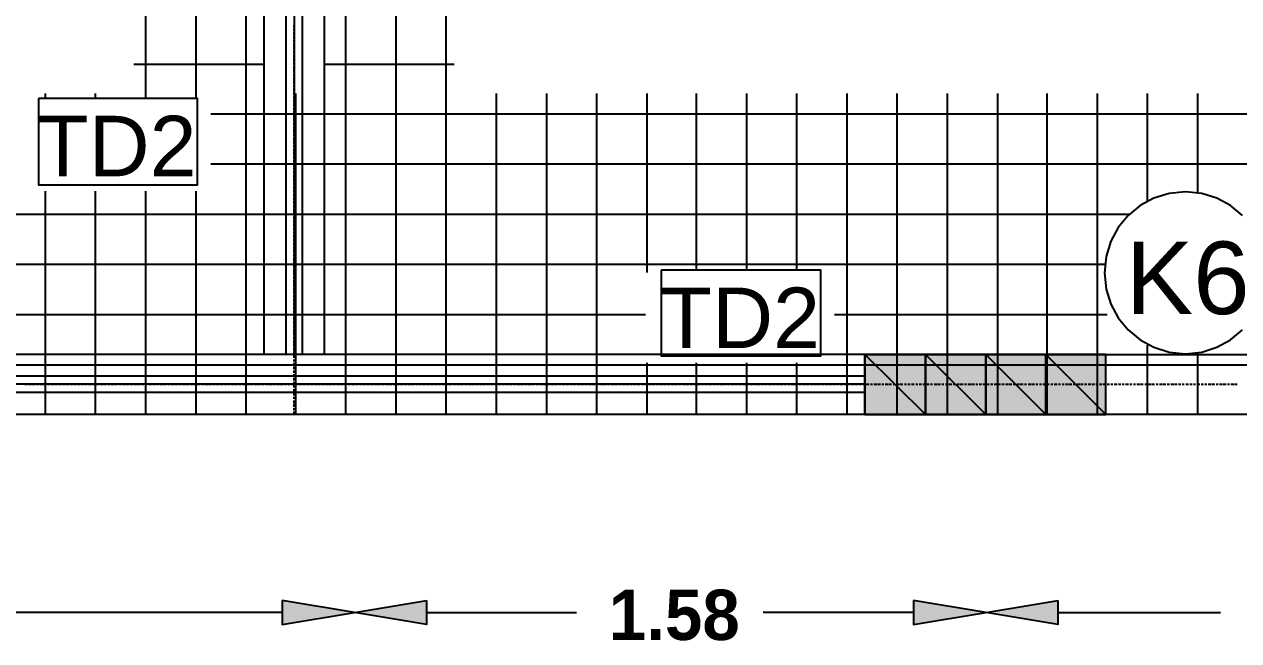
# Model space of a CAD drawing. Header units: metres. Extents: x 2.9 to 42.8, y 1.7 to 28.7.
# Drawn here: x 8.534 to 11.564, y 5.56 to 7.098 of the extents above; entities that cross this region are included whole.
import ezdxf

# ---------------------------------------------------------------- set-up
doc = ezdxf.new("R2010")
doc.units = ezdxf.units.M
for name, color, linetype in [('AMARILLO', 2, 'Continuous'), ('MAGENTA', 6, 'Continuous'), ('NEGRO', 7, 'Continuous'), ('RELLENO_MAGENTA', 6, 'Continuous'), ('RELLENO_ROJO', 1, 'Continuous'), ('ROJO', 1, 'Continuous'), ('TEXTO', 7, 'Continuous')]:
    doc.layers.add(name, color=color, linetype=linetype)
doc.styles.add('ArialMT', font='arial.ttf')
doc.styles.add('CityBlueprint', font='cityb___.ttf')

msp = doc.modelspace()

# ---------------------------------------------------------------- hatches: boundary and pattern name
at = {"layer": 'RELLENO_MAGENTA'}
h = msp.add_hatch(color=256, dxfattribs=at)
h.dxf.hatch_style = 1
h.paths.add_polyline_path([(10.7827, 6.2742), (10.631, 6.2742), (10.7827, 6.1242), (10.7827, 6.2742)])
h.paths.add_polyline_path([(10.631, 6.2742), (10.7827, 6.1242), (10.631, 6.1242), (10.631, 6.2742)])
h = msp.add_hatch(color=256, dxfattribs=at)
h.dxf.hatch_style = 1
h.paths.add_polyline_path([(10.9326, 6.2742), (10.7827, 6.2742), (10.9326, 6.1242), (10.9326, 6.2742)])
h.paths.add_polyline_path([(10.7827, 6.2742), (10.9326, 6.1242), (10.7827, 6.1242), (10.7827, 6.2742)])
h = msp.add_hatch(color=256, dxfattribs=at)
h.dxf.hatch_style = 1
h.paths.add_polyline_path([(11.0825, 6.2742), (10.9326, 6.2742), (11.0825, 6.1242), (11.0825, 6.2742)])
h.paths.add_polyline_path([(10.9326, 6.2742), (11.0825, 6.1242), (10.9326, 6.1242), (10.9326, 6.2742)])
h = msp.add_hatch(color=256, dxfattribs=at)
h.dxf.hatch_style = 1
h.paths.add_polyline_path([(11.2324, 6.2742), (11.0825, 6.2742), (11.2324, 6.1242), (11.2324, 6.2742)])
h.paths.add_polyline_path([(11.0825, 6.2742), (11.2324, 6.1242), (11.0825, 6.1242), (11.0825, 6.2742)])
at = {"layer": 'RELLENO_ROJO'}
h = msp.add_hatch(color=256, dxfattribs=at)
h.dxf.hatch_style = 1
h.paths.add_polyline_path([(9.1775, 5.6603), (9.1775, 5.6003), (9.3574, 5.6303), (9.1775, 5.6603)])
h = msp.add_hatch(color=256, dxfattribs=at)
h.dxf.hatch_style = 1
h.paths.add_polyline_path([(9.5373, 5.6603), (9.5373, 5.6003), (9.3574, 5.6303), (9.5373, 5.6603)])
h = msp.add_hatch(color=256, dxfattribs=at)
h.dxf.hatch_style = 1
h.paths.add_polyline_path([(10.7527, 5.6603), (10.7527, 5.6003), (10.9326, 5.6303), (10.7527, 5.6603)])
h = msp.add_hatch(color=256, dxfattribs=at)
h.dxf.hatch_style = 1
h.paths.add_polyline_path([(11.1125, 5.6603), (11.1125, 5.6003), (10.9326, 5.6303), (11.1125, 5.6603)])

# ---------------------------------------------------------------- linework, layer by layer
at = {"layer": 'AMARILLO', "lineweight": -3}
for points in [[(9.1863, 7.4242), (9.1863, 6.2742)], [(9.2269, 7.4242), (9.2269, 6.2742)], [(9.2075, 7.0908), (9.2075, 7.0961)], [(9.2075, 7.082), (9.2075, 7.0873)], [(9.2075, 7.0714), (9.2075, 7.0785)], [(9.2075, 7.0626), (9.2075, 7.0679)], [(9.2075, 7.0538), (9.2075, 7.0591)], [(9.2075, 7.0432), (9.2075, 7.0503)], [(9.2075, 7.0344), (9.2075, 7.0414)], [(9.2075, 7.0256), (9.2075, 7.0309)], [(9.2075, 7.015), (9.2075, 7.022)], [(9.2075, 7.0062), (9.2075, 7.0132)], [(9.2075, 6.9973), (9.2075, 7.0026)], [(9.2075, 6.9868), (9.2075, 6.9938)], [(9.2075, 6.9779), (9.2075, 6.985)], [(9.2075, 6.9691), (9.2075, 6.9744)], [(9.2075, 6.9585), (9.2075, 6.9656)], [(9.2075, 6.9497), (9.2075, 6.9568)], [(9.2075, 6.9409), (9.2075, 6.9462)], [(9.2075, 6.9321), (9.2075, 6.9374)], [(9.2075, 6.9215), (9.2075, 6.9286)], [(9.2075, 6.9127), (9.2075, 6.918)], [(9.2075, 6.9039), (9.2075, 6.9092)], [(9.2075, 6.8933), (9.2075, 6.9003)], [(9.2075, 6.8845), (9.2075, 6.8897)], [(9.2075, 6.8756), (9.2075, 6.8809)], [(9.2075, 6.8651), (9.2075, 6.8721)], [(9.2075, 6.8562), (9.2075, 6.8633)], [(9.2075, 6.8474), (9.2075, 6.8527)], [(9.2075, 6.8368), (9.2075, 6.8439)], [(9.2075, 6.828), (9.2075, 6.8351)], [(9.2075, 6.8192), (9.2075, 6.8245)], [(9.2075, 6.8086), (9.2075, 6.8157)], [(9.2075, 6.7998), (9.2075, 6.8068)], [(9.2075, 6.791), (9.2075, 6.7963)], [(9.2075, 6.7804), (9.2075, 6.7874)], [(9.2075, 6.7716), (9.2075, 6.7786)], [(9.2075, 6.7628), (9.2075, 6.768)], [(9.2075, 6.7539), (9.2075, 6.7592)], [(9.2075, 6.7433), (9.2075, 6.7504)], [(9.2075, 6.7345), (9.2075, 6.7398)], [(9.2075, 6.7257), (9.2075, 6.731)], [(9.2075, 6.7151), (9.2075, 6.7222)], [(9.2075, 6.7063), (9.2075, 6.7134)], [(9.2075, 6.6975), (9.2075, 6.7028)], [(9.2075, 6.6869), (9.2075, 6.694)], [(9.2075, 6.6781), (9.2075, 6.6851)], [(9.2075, 6.6693), (9.2075, 6.6746)], [(9.2075, 6.6587), (9.2075, 6.6657)], [(9.2075, 6.6499), (9.2075, 6.6569)], [(9.2075, 6.641), (9.2075, 6.6463)], [(9.2075, 6.6305), (9.2075, 6.6375)], [(9.2075, 6.6216), (9.2075, 6.6287)], [(9.2075, 6.6128), (9.2075, 6.6181)], [(9.2075, 6.6022), (9.2075, 6.6093)], [(9.2075, 6.5934), (9.2075, 6.6005)], [(9.2075, 6.5846), (9.2075, 6.5899)], [(9.2075, 6.5758), (9.2075, 6.5811)], [(9.2075, 6.5652), (9.2075, 6.5722)], [(9.2075, 6.5564), (9.2075, 6.5617)], [(9.2075, 6.5476), (9.2075, 6.5528)], [(9.2075, 6.537), (9.2075, 6.544)], [(9.2075, 6.5282), (9.2075, 6.5352)], [(9.2075, 6.5193), (9.2075, 6.5246)], [(9.2075, 6.5087), (9.2075, 6.5158)], [(9.2075, 6.4999), (9.2075, 6.507)], [(9.2075, 6.4911), (9.2075, 6.4964)], [(9.2075, 6.4805), (9.2075, 6.4876)], [(9.2075, 6.4717), (9.2075, 6.4788)], [(9.2075, 6.4629), (9.2075, 6.4682)], [(9.2075, 6.4523), (9.2075, 6.4594)], [(9.2075, 6.4435), (9.2075, 6.4505)], [(9.2075, 6.4347), (9.2075, 6.44)], [(9.2075, 6.4258), (9.2075, 6.4311)], [(9.2075, 6.4153), (9.2075, 6.4223)], [(9.2075, 6.4064), (9.2075, 6.4117)], [(9.2075, 6.3976), (9.2075, 6.4029)], [(9.2075, 6.387), (9.2075, 6.3941)], [(9.2075, 6.3782), (9.2075, 6.3835)], [(9.2075, 6.3694), (9.2075, 6.3747)], [(9.2075, 6.3588), (9.2075, 6.3659)], [(9.2075, 6.35), (9.2075, 6.3571)], [(9.2075, 6.3412), (9.2075, 6.3465)], [(9.2075, 6.3306), (9.2075, 6.3377)], [(9.2075, 6.3218), (9.2075, 6.3288)], [(9.2075, 6.313), (9.2075, 6.3182)], [(9.2075, 6.3024), (9.2075, 6.3094)], [(9.2075, 6.2936), (9.2075, 6.3006)], [(9.2075, 6.2847), (9.2075, 6.29)], [(9.2075, 6.2742), (9.2075, 6.2812)], [(9.2075, 6.2653), (9.2075, 6.2724)], [(9.2075, 6.2565), (9.2075, 6.2618)], [(9.2075, 6.2477), (9.2075, 6.253)], [(9.2075, 6.2371), (9.2075, 6.2442)], [(10.631, 6.2195), (5.932, 6.2195)], [(9.2075, 6.2283), (9.2075, 6.2336)], [(9.2075, 6.2195), (9.2075, 6.2248)], [(9.2075, 6.2089), (9.2075, 6.2159)], [(8.5355, 6.2001), (8.5408, 6.2001)], [(8.5443, 6.2001), (8.5513, 6.2001)], [(8.5531, 6.2001), (8.5602, 6.2001)], [(8.5637, 6.2001), (8.569, 6.2001)], [(8.5725, 6.2001), (8.5796, 6.2001)], [(8.5813, 6.2001), (8.5884, 6.2001)], [(8.5919, 6.2001), (8.5972, 6.2001)], [(8.6007, 6.2001), (8.6078, 6.2001)], [(8.6095, 6.2001), (8.6166, 6.2001)], [(8.6201, 6.2001), (8.6254, 6.2001)], [(8.6289, 6.2001), (8.636, 6.2001)], [(8.6378, 6.2001), (8.6448, 6.2001)], [(8.6483, 6.2001), (8.6536, 6.2001)], [(8.6572, 6.2001), (8.6625, 6.2001)], [(8.666, 6.2001), (8.673, 6.2001)], [(8.6766, 6.2001), (8.6819, 6.2001)], [(8.6854, 6.2001), (8.6907, 6.2001)], [(8.6942, 6.2001), (8.7013, 6.2001)], [(8.7048, 6.2001), (8.7101, 6.2001)], [(8.7136, 6.2001), (8.7189, 6.2001)], [(8.7224, 6.2001), (8.7295, 6.2001)], [(8.7312, 6.2001), (8.7383, 6.2001)], [(8.7418, 6.2001), (8.7471, 6.2001)], [(8.7507, 6.2001), (8.7577, 6.2001)], [(8.7595, 6.2001), (8.7665, 6.2001)], [(8.7701, 6.2001), (8.7753, 6.2001)], [(8.7789, 6.2001), (8.7859, 6.2001)], [(8.7877, 6.2001), (8.7948, 6.2001)], [(8.7983, 6.2001), (8.8036, 6.2001)], [(8.8071, 6.2001), (8.8142, 6.2001)], [(8.8159, 6.2001), (8.823, 6.2001)], [(8.8265, 6.2001), (8.8318, 6.2001)], [(8.8353, 6.2001), (8.8406, 6.2001)], [(8.8441, 6.2001), (8.8512, 6.2001)], [(8.8547, 6.2001), (8.86, 6.2001)], [(8.8635, 6.2001), (8.8688, 6.2001)], [(8.8724, 6.2001), (8.8794, 6.2001)], [(8.8812, 6.2001), (8.8882, 6.2001)], [(8.8918, 6.2001), (8.8971, 6.2001)], [(8.9006, 6.2001), (8.9076, 6.2001)], [(8.9094, 6.2001), (8.9165, 6.2001)], [(8.92, 6.2001), (8.9253, 6.2001)], [(8.9288, 6.2001), (8.9359, 6.2001)], [(8.9376, 6.2001), (8.9447, 6.2001)], [(8.9482, 6.2001), (8.9535, 6.2001)], [(8.957, 6.2001), (8.9641, 6.2001)], [(8.9658, 6.2001), (8.9729, 6.2001)], [(8.9764, 6.2001), (8.9817, 6.2001)], [(8.9852, 6.2001), (8.9923, 6.2001)], [(8.9941, 6.2001), (9.0011, 6.2001)], [(9.0047, 6.2001), (9.0099, 6.2001)], [(9.0135, 6.2001), (9.0188, 6.2001)], [(9.0223, 6.2001), (9.0293, 6.2001)], [(9.0329, 6.2001), (9.0382, 6.2001)], [(9.0417, 6.2001), (9.047, 6.2001)], [(9.0505, 6.2001), (9.0576, 6.2001)], [(9.0593, 6.2001), (9.0664, 6.2001)], [(9.0699, 6.2001), (9.0752, 6.2001)], [(9.0787, 6.2001), (9.0858, 6.2001)], [(9.0876, 6.2001), (9.0946, 6.2001)], [(9.0981, 6.2001), (9.1034, 6.2001)], [(9.107, 6.2001), (9.114, 6.2001)], [(9.1158, 6.2001), (9.1228, 6.2001)], [(9.1264, 6.2001), (9.1317, 6.2001)], [(9.1352, 6.2001), (9.1422, 6.2001)], [(9.144, 6.2001), (9.1511, 6.2001)], [(9.1546, 6.2001), (9.1599, 6.2001)], [(9.1634, 6.2001), (9.1705, 6.2001)], [(9.1722, 6.2001), (9.1793, 6.2001)], [(9.1828, 6.2001), (9.1881, 6.2001)], [(9.1916, 6.2001), (9.1969, 6.2001)], [(9.2004, 6.2001), (9.2075, 6.2001)], [(9.2075, 6.2001), (9.2075, 6.2054)], [(9.2075, 6.1912), (9.2075, 6.1965)], [(9.2075, 6.1807), (9.2075, 6.1877)], [(9.211, 6.2001), (9.2163, 6.2001)], [(9.2198, 6.2001), (9.2251, 6.2001)], [(9.2287, 6.2001), (9.2357, 6.2001)], [(9.2375, 6.2001), (9.2445, 6.2001)], [(9.2481, 6.2001), (9.2534, 6.2001)], [(9.2569, 6.2001), (9.2639, 6.2001)], [(9.2657, 6.2001), (9.2728, 6.2001)], [(9.2763, 6.2001), (9.2816, 6.2001)], [(9.2851, 6.2001), (9.2922, 6.2001)], [(9.2939, 6.2001), (9.301, 6.2001)], [(9.3045, 6.2001), (9.3098, 6.2001)], [(9.3133, 6.2001), (9.3204, 6.2001)], [(9.3222, 6.2001), (9.3292, 6.2001)], [(9.3327, 6.2001), (9.338, 6.2001)], [(9.3416, 6.2001), (9.3468, 6.2001)], [(9.3504, 6.2001), (9.3574, 6.2001)], [(9.361, 6.2001), (9.3662, 6.2001)], [(9.3698, 6.2001), (9.3751, 6.2001)], [(9.3786, 6.2001), (9.3857, 6.2001)], [(9.3892, 6.2001), (9.3945, 6.2001)], [(9.398, 6.2001), (9.4033, 6.2001)], [(9.4068, 6.2001), (9.4139, 6.2001)], [(9.4156, 6.2001), (9.4227, 6.2001)], [(9.4262, 6.2001), (9.4315, 6.2001)], [(9.435, 6.2001), (9.4421, 6.2001)], [(9.4439, 6.2001), (9.4509, 6.2001)], [(9.4544, 6.2001), (9.4597, 6.2001)], [(9.4633, 6.2001), (9.4703, 6.2001)], [(9.4721, 6.2001), (9.4791, 6.2001)], [(9.4827, 6.2001), (9.488, 6.2001)], [(9.4915, 6.2001), (9.4985, 6.2001)], [(9.5003, 6.2001), (9.5074, 6.2001)], [(9.5109, 6.2001), (9.5162, 6.2001)], [(9.5197, 6.2001), (9.525, 6.2001)], [(9.5285, 6.2001), (9.5356, 6.2001)], [(9.5391, 6.2001), (9.5444, 6.2001)], [(9.5479, 6.2001), (9.5532, 6.2001)], [(9.5567, 6.2001), (9.5638, 6.2001)], [(9.5673, 6.2001), (9.5726, 6.2001)], [(9.5762, 6.2001), (9.5814, 6.2001)], [(9.585, 6.2001), (9.592, 6.2001)], [(9.5938, 6.2001), (9.6008, 6.2001)], [(9.6044, 6.2001), (9.6097, 6.2001)], [(9.6132, 6.2001), (9.6203, 6.2001)], [(9.622, 6.2001), (9.6291, 6.2001)], [(9.6326, 6.2001), (9.6379, 6.2001)], [(9.6414, 6.2001), (9.6485, 6.2001)], [(9.6502, 6.2001), (9.6573, 6.2001)], [(9.6608, 6.2001), (9.6661, 6.2001)], [(9.6696, 6.2001), (9.6767, 6.2001)], [(9.6785, 6.2001), (9.6855, 6.2001)], [(9.689, 6.2001), (9.6943, 6.2001)], [(9.6979, 6.2001), (9.7032, 6.2001)], [(9.7067, 6.2001), (9.7137, 6.2001)], [(9.7173, 6.2001), (9.7226, 6.2001)], [(9.7261, 6.2001), (9.7314, 6.2001)], [(9.7349, 6.2001), (9.742, 6.2001)], [(9.7455, 6.2001), (9.7508, 6.2001)], [(9.7543, 6.2001), (9.7596, 6.2001)], [(9.7631, 6.2001), (9.7702, 6.2001)], [(9.7719, 6.2001), (9.779, 6.2001)], [(9.7825, 6.2001), (9.7878, 6.2001)], [(9.7913, 6.2001), (9.7984, 6.2001)], [(9.8002, 6.2001), (9.8072, 6.2001)], [(9.8108, 6.2001), (9.816, 6.2001)], [(9.8196, 6.2001), (9.8266, 6.2001)], [(9.8284, 6.2001), (9.8354, 6.2001)], [(9.839, 6.2001), (9.8443, 6.2001)], [(9.8478, 6.2001), (9.8548, 6.2001)], [(9.8566, 6.2001), (9.8637, 6.2001)], [(9.8672, 6.2001), (9.8725, 6.2001)], [(9.876, 6.2001), (9.8813, 6.2001)], [(9.8848, 6.2001), (9.8919, 6.2001)], [(9.8954, 6.2001), (9.9007, 6.2001)], [(9.9042, 6.2001), (9.9095, 6.2001)], [(9.9131, 6.2001), (9.9201, 6.2001)], [(9.9219, 6.2001), (9.9289, 6.2001)], [(9.9325, 6.2001), (9.9378, 6.2001)], [(9.9413, 6.2001), (9.9483, 6.2001)], [(9.9501, 6.2001), (9.9572, 6.2001)], [(9.9607, 6.2001), (9.966, 6.2001)], [(9.9695, 6.2001), (9.9766, 6.2001)], [(9.9783, 6.2001), (9.9854, 6.2001)], [(9.9889, 6.2001), (9.9942, 6.2001)], [(9.9977, 6.2001), (10.0048, 6.2001)], [(10.0065, 6.2001), (10.0136, 6.2001)], [(10.0171, 6.2001), (10.0224, 6.2001)], [(10.0259, 6.2001), (10.033, 6.2001)], [(10.0348, 6.2001), (10.0418, 6.2001)], [(10.0453, 6.2001), (10.0506, 6.2001)], [(10.0542, 6.2001), (10.0595, 6.2001)], [(10.063, 6.2001), (10.07, 6.2001)], [(10.0736, 6.2001), (10.0789, 6.2001)], [(10.0824, 6.2001), (10.0877, 6.2001)], [(10.0912, 6.2001), (10.0983, 6.2001)], [(10.1, 6.2001), (10.1071, 6.2001)], [(10.1106, 6.2001), (10.1159, 6.2001)], [(10.1194, 6.2001), (10.1265, 6.2001)], [(10.1283, 6.2001), (10.1353, 6.2001)], [(10.1388, 6.2001), (10.1441, 6.2001)], [(10.1477, 6.2001), (10.1547, 6.2001)], [(10.1565, 6.2001), (10.1635, 6.2001)], [(10.1671, 6.2001), (10.1723, 6.2001)], [(10.1759, 6.2001), (10.1829, 6.2001)], [(10.1847, 6.2001), (10.1917, 6.2001)], [(10.1953, 6.2001), (10.2006, 6.2001)], [(10.2041, 6.2001), (10.2094, 6.2001)], [(10.2129, 6.2001), (10.22, 6.2001)], [(10.2235, 6.2001), (10.2288, 6.2001)], [(10.2323, 6.2001), (10.2376, 6.2001)], [(10.2411, 6.2001), (10.2482, 6.2001)], [(10.2517, 6.2001), (10.257, 6.2001)], [(10.2605, 6.2001), (10.2658, 6.2001)], [(10.2694, 6.2001), (10.2764, 6.2001)], [(10.2782, 6.2001), (10.2852, 6.2001)], [(10.2888, 6.2001), (10.2941, 6.2001)], [(10.2976, 6.2001), (10.3046, 6.2001)], [(10.3064, 6.2001), (10.3135, 6.2001)], [(10.317, 6.2001), (10.3223, 6.2001)], [(10.3258, 6.2001), (10.3329, 6.2001)], [(10.3346, 6.2001), (10.3417, 6.2001)], [(10.3452, 6.2001), (10.3505, 6.2001)], [(10.354, 6.2001), (10.3611, 6.2001)], [(10.3628, 6.2001), (10.3699, 6.2001)], [(10.3734, 6.2001), (10.3787, 6.2001)], [(10.3823, 6.2001), (10.3875, 6.2001)], [(10.3911, 6.2001), (10.3981, 6.2001)], [(10.4017, 6.2001), (10.4069, 6.2001)], [(10.4105, 6.2001), (10.4158, 6.2001)], [(10.4193, 6.2001), (10.4263, 6.2001)], [(10.4299, 6.2001), (10.4352, 6.2001)], [(10.4387, 6.2001), (10.444, 6.2001)], [(10.4475, 6.2001), (10.4546, 6.2001)], [(10.4563, 6.2001), (10.4634, 6.2001)], [(10.4669, 6.2001), (10.4722, 6.2001)], [(10.4757, 6.2001), (10.4828, 6.2001)], [(10.4846, 6.2001), (10.4916, 6.2001)], [(10.4951, 6.2001), (10.5004, 6.2001)], [(10.504, 6.2001), (10.511, 6.2001)], [(10.5128, 6.2001), (10.5198, 6.2001)], [(10.5234, 6.2001), (10.5287, 6.2001)], [(10.5322, 6.2001), (10.5392, 6.2001)], [(10.541, 6.2001), (10.5481, 6.2001)], [(10.5516, 6.2001), (10.5569, 6.2001)], [(10.5604, 6.2001), (10.5657, 6.2001)], [(10.5692, 6.2001), (10.5763, 6.2001)], [(10.5798, 6.2001), (10.5851, 6.2001)], [(10.5886, 6.2001), (10.5939, 6.2001)], [(10.5974, 6.2001), (10.6045, 6.2001)], [(10.608, 6.2001), (10.6133, 6.2001)], [(10.6168, 6.2001), (10.6221, 6.2001)], [(10.6257, 6.2001), (10.6327, 6.2001)], [(10.6345, 6.2001), (10.6415, 6.2001)], [(10.6451, 6.2001), (10.6504, 6.2001)], [(10.6539, 6.2001), (10.6609, 6.2001)], [(10.6627, 6.2001), (10.6698, 6.2001)], [(10.6733, 6.2001), (10.6786, 6.2001)], [(10.6821, 6.2001), (10.6892, 6.2001)], [(10.6909, 6.2001), (10.698, 6.2001)], [(10.7015, 6.2001), (10.7068, 6.2001)], [(10.7103, 6.2001), (10.7174, 6.2001)], [(10.7192, 6.2001), (10.7262, 6.2001)], [(10.7297, 6.2001), (10.735, 6.2001)], [(10.7386, 6.2001), (10.7438, 6.2001)], [(10.7474, 6.2001), (10.7544, 6.2001)], [(10.758, 6.2001), (10.7633, 6.2001)], [(10.7668, 6.2001), (10.7721, 6.2001)], [(10.7756, 6.2001), (10.7827, 6.2001)], [(10.7844, 6.2001), (10.7915, 6.2001)], [(10.795, 6.2001), (10.8003, 6.2001)], [(10.8038, 6.2001), (10.8109, 6.2001)], [(10.8126, 6.2001), (10.8197, 6.2001)], [(10.8232, 6.2001), (10.8285, 6.2001)], [(10.832, 6.2001), (10.8391, 6.2001)], [(10.8409, 6.2001), (10.8479, 6.2001)], [(10.8514, 6.2001), (10.8567, 6.2001)], [(10.8603, 6.2001), (10.8673, 6.2001)], [(10.8691, 6.2001), (10.8761, 6.2001)], [(10.8797, 6.2001), (10.885, 6.2001)], [(10.8885, 6.2001), (10.8955, 6.2001)], [(10.8973, 6.2001), (10.9044, 6.2001)], [(10.9079, 6.2001), (10.9132, 6.2001)], [(10.9167, 6.2001), (10.922, 6.2001)], [(10.9255, 6.2001), (10.9326, 6.2001)], [(10.9361, 6.2001), (10.9414, 6.2001)], [(10.9449, 6.2001), (10.9502, 6.2001)], [(10.9537, 6.2001), (10.9608, 6.2001)], [(10.9626, 6.2001), (10.9696, 6.2001)], [(10.9732, 6.2001), (10.9784, 6.2001)], [(10.982, 6.2001), (10.989, 6.2001)], [(10.9908, 6.2001), (10.9978, 6.2001)], [(11.0014, 6.2001), (11.0067, 6.2001)], [(11.0102, 6.2001), (11.0173, 6.2001)], [(11.019, 6.2001), (11.0261, 6.2001)], [(11.0296, 6.2001), (11.0349, 6.2001)], [(11.0384, 6.2001), (11.0455, 6.2001)], [(11.0472, 6.2001), (11.0543, 6.2001)], [(11.0578, 6.2001), (11.0631, 6.2001)], [(11.0666, 6.2001), (11.0719, 6.2001)], [(11.0755, 6.2001), (11.0825, 6.2001)], [(11.086, 6.2001), (11.0913, 6.2001)], [(11.0949, 6.2001), (11.1002, 6.2001)], [(11.1037, 6.2001), (11.1107, 6.2001)], [(11.1143, 6.2001), (11.1196, 6.2001)], [(11.1231, 6.2001), (11.1284, 6.2001)], [(11.1319, 6.2001), (11.139, 6.2001)], [(11.1407, 6.2001), (11.1478, 6.2001)], [(11.1513, 6.2001), (11.1566, 6.2001)], [(11.1601, 6.2001), (11.1672, 6.2001)], [(11.1689, 6.2001), (11.176, 6.2001)], [(11.1795, 6.2001), (11.1848, 6.2001)], [(11.1883, 6.2001), (11.1954, 6.2001)], [(11.1972, 6.2001), (11.2042, 6.2001)], [(11.2078, 6.2001), (11.213, 6.2001)], [(11.2166, 6.2001), (11.2236, 6.2001)], [(11.2254, 6.2001), (11.2324, 6.2001)], [(11.236, 6.2001), (11.2413, 6.2001)], [(11.2448, 6.2001), (11.2501, 6.2001)], [(11.2536, 6.2001), (11.2607, 6.2001)], [(11.2642, 6.2001), (11.2695, 6.2001)], [(11.273, 6.2001), (11.2783, 6.2001)], [(11.2818, 6.2001), (11.2889, 6.2001)], [(11.2924, 6.2001), (11.2977, 6.2001)], [(11.3012, 6.2001), (11.3065, 6.2001)], [(11.3101, 6.2001), (11.3171, 6.2001)], [(11.3189, 6.2001), (11.3259, 6.2001)], [(11.3295, 6.2001), (11.3348, 6.2001)], [(11.3383, 6.2001), (11.3453, 6.2001)], [(11.3471, 6.2001), (11.3542, 6.2001)], [(11.3577, 6.2001), (11.363, 6.2001)], [(11.3665, 6.2001), (11.3736, 6.2001)], [(11.3753, 6.2001), (11.3824, 6.2001)], [(11.3859, 6.2001), (11.3912, 6.2001)], [(11.3947, 6.2001), (11.4018, 6.2001)], [(11.4035, 6.2001), (11.4106, 6.2001)], [(11.4141, 6.2001), (11.4194, 6.2001)], [(11.4229, 6.2001), (11.4282, 6.2001)], [(11.4318, 6.2001), (11.4388, 6.2001)], [(11.4423, 6.2001), (11.4476, 6.2001)], [(11.4512, 6.2001), (11.4565, 6.2001)], [(11.46, 6.2001), (11.467, 6.2001)], [(11.4706, 6.2001), (11.4759, 6.2001)], [(11.4794, 6.2001), (11.4847, 6.2001)], [(11.4882, 6.2001), (11.4953, 6.2001)], [(11.497, 6.2001), (11.5041, 6.2001)], [(11.5076, 6.2001), (11.5129, 6.2001)], [(11.5164, 6.2001), (11.5235, 6.2001)], [(11.5253, 6.2001), (11.5323, 6.2001)], [(11.5358, 6.2001), (11.5411, 6.2001)], [(11.5447, 6.2001), (11.5517, 6.2001)], [(11.5535, 6.2001), (11.5605, 6.2001)], [(10.631, 6.1789), (5.932, 6.1789)], [(9.2075, 6.1718), (9.2075, 6.1789)], [(9.2075, 6.163), (9.2075, 6.1683)], [(9.2075, 6.1524), (9.2075, 6.1595)], [(9.2075, 6.1436), (9.2075, 6.1507)], [(9.2075, 6.1348), (9.2075, 6.1401)], [(9.2075, 6.1242), (9.2075, 6.1313)]]:
    msp.add_lwpolyline(points, dxfattribs=at)
at = {"layer": 'MAGENTA', "lineweight": -3}
for points in [[(10.7827, 6.2742), (10.631, 6.2742), (10.7827, 6.1242)], [(10.631, 6.2742), (10.7827, 6.1242), (10.631, 6.1242)], [(10.631, 6.2742), (10.631, 6.1242), (10.7827, 6.1242), (10.7827, 6.2742)], [(10.9326, 6.2742), (10.7827, 6.2742), (10.9326, 6.1242)], [(10.7827, 6.2742), (10.9326, 6.1242), (10.7827, 6.1242)], [(10.7827, 6.2742), (10.7827, 6.1242), (10.9326, 6.1242), (10.9326, 6.2742)], [(11.0825, 6.2742), (10.9326, 6.2742), (11.0825, 6.1242)], [(10.9326, 6.2742), (11.0825, 6.1242), (10.9326, 6.1242)], [(10.9326, 6.2742), (10.9326, 6.1242), (11.0825, 6.1242), (11.0825, 6.2742)], [(11.2324, 6.2742), (11.0825, 6.2742), (11.2324, 6.1242)], [(11.0825, 6.2742), (11.2324, 6.1242), (11.0825, 6.1242)], [(11.0825, 6.2742), (11.0825, 6.1242), (11.2324, 6.1242), (11.2324, 6.2742)]]:
    msp.add_lwpolyline(points, close=True, dxfattribs=at)
at = {"layer": 'NEGRO', "lineweight": -3}
for points in [[(4.632, 6.1242), (4.632, 26.125), (12.6312, 26.125), (12.6312, 6.1242)], [(8.569, 6.9127), (8.569, 6.6975), (8.9658, 6.6975), (8.9658, 6.9127)], [(10.123, 6.4841), (10.123, 6.2706), (10.5216, 6.2706), (10.5216, 6.4841)], [(10.631, 6.1242), (10.631, 6.2742), (12.4813, 6.2742), (12.4813, 6.1242)]]:
    msp.add_lwpolyline(points, close=True, dxfattribs=at)
for points in [[(9.0876, 6.925), (9.0876, 7.5001), (9.0876, 10.8991)], [(8.8371, 6.925), (8.8371, 7.5001)], [(8.9623, 6.925), (8.9623, 7.5001)], [(9.1317, 7.4242), (9.1317, 6.2742)], [(9.2075, 7.4242), (9.2075, 6.2742)], [(9.2816, 7.4242), (9.2816, 6.2742)], [(9.3363, 6.925), (9.3363, 7.4242)], [(9.4615, 6.925), (9.4615, 7.4242)], [(9.5867, 6.925), (9.5867, 7.4242)], [(9.1317, 6.9973), (8.8071, 6.9973)], [(9.6061, 6.9973), (9.2816, 6.9973)], [(8.5866, 6.9127), (8.5866, 6.925)], [(8.7118, 6.9127), (8.7118, 6.925)], [(8.8371, 6.9127), (8.8371, 6.925)], [(8.9623, 6.9127), (8.9623, 6.925)], [(9.0876, 6.1242), (9.0876, 6.925)], [(9.211, 6.1242), (9.211, 6.925)], [(9.3363, 6.1242), (9.3363, 6.925)], [(9.4615, 6.1242), (9.4615, 6.925)], [(9.5867, 6.1242), (9.5867, 6.925)], [(9.712, 6.1242), (9.712, 6.925)], [(9.8372, 6.1242), (9.8372, 6.925)], [(9.9624, 6.1242), (9.9624, 6.925)], [(10.0877, 6.4788), (10.0877, 6.925)], [(10.2112, 6.4841), (10.2112, 6.925)], [(10.3364, 6.4841), (10.3364, 6.925)], [(10.4616, 6.4841), (10.4616, 6.925)], [(10.5869, 6.1242), (10.5869, 6.925)], [(10.7121, 6.1242), (10.7121, 6.925)], [(10.8373, 6.1242), (10.8373, 6.925)], [(10.9626, 6.1242), (10.9626, 6.925)], [(11.086, 6.1242), (11.086, 6.925)], [(11.2113, 6.1242), (11.2113, 6.925)], [(11.3365, 6.6569), (11.3365, 6.925)], [(11.4617, 6.6763), (11.4617, 6.925)], [(9.2075, 6.8739), (8.9994, 6.8739)], [(11.9309, 6.8739), (9.2075, 6.8739)], [(9.2075, 6.7486), (8.9994, 6.7486)], [(11.9309, 6.7486), (9.2075, 6.7486)], [(8.5866, 6.1242), (8.5866, 6.6816)], [(8.7118, 6.1242), (8.7118, 6.6816)], [(8.8371, 6.1242), (8.8371, 6.6816)], [(8.9623, 6.1242), (8.9623, 6.6816)], [(9.2075, 6.6234), (5.8561, 6.6234)], [(11.2907, 6.6234), (9.2075, 6.6234)], [(9.2075, 6.4982), (7.2196, 6.4982)], [(11.2289, 6.4982), (9.2075, 6.4982)], [(9.2075, 6.3729), (7.2196, 6.3729)], [(10.0842, 6.3729), (9.2075, 6.3729)], [(11.236, 6.3729), (10.5551, 6.3729)], [(10.631, 6.2742), (5.932, 6.2742)], [(11.3365, 6.1242), (11.3365, 6.2971)], [(11.4617, 6.1242), (11.4617, 6.2759)], [(9.2075, 6.2477), (5.8561, 6.2477)], [(12.4813, 6.2477), (9.2075, 6.2477)], [(10.0877, 6.1242), (10.0877, 6.253)], [(10.2112, 6.1242), (10.2112, 6.253)], [(10.3364, 6.1242), (10.3364, 6.253)], [(10.4616, 6.1242), (10.4616, 6.253)], [(10.631, 6.2001), (5.932, 6.2001)], [(10.631, 6.1242), (5.932, 6.1242)]]:
    msp.add_lwpolyline(points, dxfattribs=at)
at = {"layer": 'ROJO', "lineweight": -3}
for points in [[(11.5737, 6.6207), (11.5438, 6.6454), (11.5095, 6.664), (11.4716, 6.6757), (11.4309, 6.6798), (11.3902, 6.6757), (11.3523, 6.664), (11.318, 6.6454), (11.2881, 6.6207), (11.2634, 6.5908), (11.2448, 6.5565), (11.233, 6.5186), (11.2289, 6.4779), (11.233, 6.4372), (11.2448, 6.3993), (11.2634, 6.365), (11.2881, 6.3351), (11.318, 6.3104), (11.3523, 6.2918), (11.3902, 6.28), (11.4309, 6.2759), (11.4716, 6.28), (11.5095, 6.2918), (11.5438, 6.3104), (11.5737, 6.3351)], [(9.1775, 5.6303), (7.8828, 5.6303)], [(9.5373, 5.6303), (9.9113, 5.6303)], [(10.7527, 5.6303), (10.377, 5.6303)], [(11.1125, 5.6303), (11.5182, 5.6303)]]:
    msp.add_lwpolyline(points, dxfattribs=at)
for points in [[(9.1775, 5.6603), (9.1775, 5.6003), (9.3574, 5.6303)], [(9.5373, 5.6603), (9.5373, 5.6003), (9.3574, 5.6303)], [(10.7527, 5.6603), (10.7527, 5.6003), (10.9326, 5.6303)], [(11.1125, 5.6603), (11.1125, 5.6003), (10.9326, 5.6303)]]:
    msp.add_lwpolyline(points, close=True, dxfattribs=at)

# ---------------------------------------------------------------- texts
at = {"layer": 'TEXTO', "color": 18, "true_color": 0x000000, "style": 'ArialMT'}
for p in [(8.5654, 6.7187), (10.1212, 6.29)]:
    msp.add_text('TD2', height=0.1509, dxfattribs=at).set_placement(p)
at = {"layer": 'TEXTO', "color": 1, "true_color": 0xff0000, "style": 'ArialMT'}
msp.add_text('K6', height=0.1811, dxfattribs=at).set_placement((11.2818, 6.3747))
at = {"layer": 'TEXTO', "color": 2, "true_color": 0xffff00, "style": 'CityBlueprint'}
msp.add_text('1.58', height=0.1255, dxfattribs=at).set_placement((9.9924, 5.5615))

doc.saveas('drawing.dxf')
